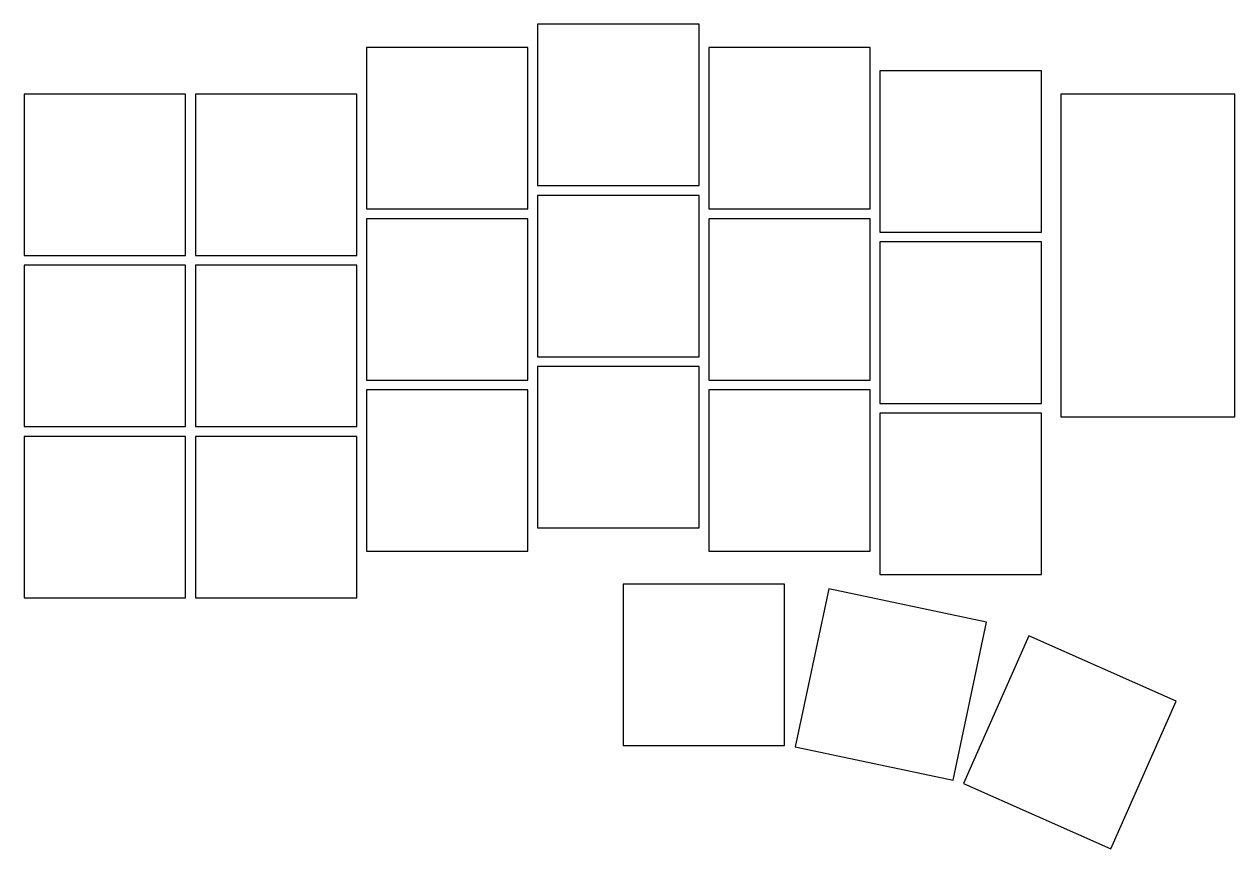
# Model space of a CAD drawing. Header units: millimetres. Extents: x -8 to 116, y -34 to 50.
import ezdxf

# ---------------------------------------------------------------- set-up
doc = ezdxf.new("R2010")
doc.units = ezdxf.units.MM

msp = doc.modelspace()

# ---------------------------------------------------------------- linework, layer by layer
for p, q in [((60.75, 50.39), (44.25, 50.39)), ((44.25, 50.39), (44.25, 33.89)), ((60.75, 33.89), (60.75, 50.39)), ((43.25, 48.01), (26.75, 48.01)), ((26.75, 48.01), (26.75, 31.51)), ((43.25, 31.51), (43.25, 48.01)), ((78.25, 48.01), (61.75, 48.01)), ((61.75, 48.01), (61.75, 31.51)), ((78.25, 31.51), (78.25, 48.01)), ((95.75, 45.63), (79.25, 45.63)), ((79.25, 45.63), (79.25, 29.13)), ((95.75, 29.13), (95.75, 45.63)), ((8.25, 43.25), (-8.25, 43.25)), ((-8.25, 43.25), (-8.25, 26.75)), ((8.25, 26.75), (8.25, 43.25)), ((25.75, 43.25), (9.25, 43.25)), ((9.25, 43.25), (9.25, 26.75)), ((25.75, 26.75), (25.75, 43.25)), ((115.53, 43.25), (97.75, 43.25)), ((97.75, 43.25), (97.75, 10.25)), ((115.53, 10.25), (115.53, 43.25)), ((44.25, 33.89), (60.75, 33.89)), ((60.75, 32.89), (44.25, 32.89)), ((44.25, 32.89), (44.25, 16.39)), ((60.75, 16.39), (60.75, 32.89)), ((26.75, 31.51), (43.25, 31.51)), ((61.75, 31.51), (78.25, 31.51)), ((43.25, 30.51), (26.75, 30.51)), ((26.75, 30.51), (26.75, 14.01)), ((43.25, 14.01), (43.25, 30.51)), ((78.25, 30.51), (61.75, 30.51)), ((61.75, 30.51), (61.75, 14.01)), ((78.25, 14.01), (78.25, 30.51)), ((79.25, 29.13), (95.75, 29.13)), ((95.75, 28.13), (79.25, 28.13)), ((79.25, 28.13), (79.25, 11.63)), ((95.75, 11.63), (95.75, 28.13)), ((-8.25, 26.75), (8.25, 26.75)), ((9.25, 26.75), (25.75, 26.75)), ((8.25, 25.75), (-8.25, 25.75)), ((-8.25, 25.75), (-8.25, 9.25)), ((8.25, 9.25), (8.25, 25.75)), ((25.75, 25.75), (9.25, 25.75)), ((9.25, 25.75), (9.25, 9.25)), ((25.75, 9.25), (25.75, 25.75)), ((44.25, 16.39), (60.75, 16.39)), ((60.75, 15.39), (44.25, 15.39)), ((44.25, 15.39), (44.25, -1.11)), ((60.75, -1.11), (60.75, 15.39)), ((26.75, 14.01), (43.25, 14.01)), ((61.75, 14.01), (78.25, 14.01)), ((43.25, 13.01), (26.75, 13.01)), ((26.75, 13.01), (26.75, -3.49)), ((43.25, -3.49), (43.25, 13.01)), ((78.25, 13.01), (61.75, 13.01)), ((61.75, 13.01), (61.75, -3.49)), ((78.25, -3.49), (78.25, 13.01)), ((79.25, 11.63), (95.75, 11.63)), ((95.75, 10.63), (79.25, 10.63)), ((79.25, 10.63), (79.25, -5.87)), ((95.75, -5.87), (95.75, 10.63)), ((97.75, 10.25), (115.53, 10.25)), ((-8.25, 9.25), (8.25, 9.25)), ((9.25, 9.25), (25.75, 9.25)), ((8.25, 8.25), (-8.25, 8.25)), ((-8.25, 8.25), (-8.25, -8.25)), ((8.25, -8.25), (8.25, 8.25)), ((25.75, 8.25), (9.25, 8.25)), ((9.25, 8.25), (9.25, -8.25)), ((25.75, -8.25), (25.75, 8.25)), ((44.25, -1.11), (60.75, -1.11)), ((26.75, -3.49), (43.25, -3.49)), ((61.75, -3.49), (78.25, -3.49)), ((79.25, -5.87), (95.75, -5.87)), ((69.5, -6.87), (53, -6.87)), ((53, -6.87), (53, -23.37)), ((69.5, -23.37), (69.5, -6.87)), ((74.01, -7.34), (70.59, -23.48)), ((90.15, -10.75), (74.01, -7.34)), ((-8.25, -8.25), (8.25, -8.25)), ((9.25, -8.25), (25.75, -8.25)), ((86.74, -26.9), (90.15, -10.75)), ((94.46, -12.15), (87.78, -27.23)), ((109.55, -18.83), (94.46, -12.15)), ((102.87, -33.91), (109.55, -18.83)), ((53, -23.37), (69.5, -23.37)), ((70.59, -23.48), (86.74, -26.9)), ((87.78, -27.23), (102.87, -33.91))]:
    msp.add_line(p, q)

doc.saveas('drawing.dxf')
